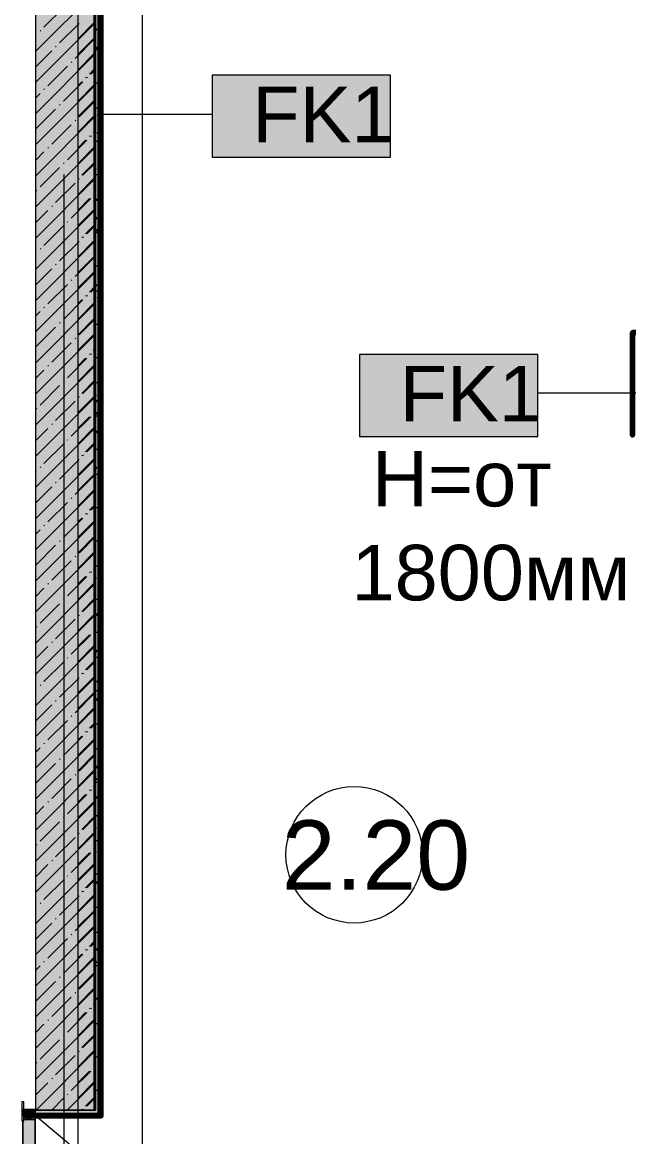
# Model space of a CAD drawing. Header units: millimetres. Extents: x -3817 to 677485, y -22715 to 103890.
# Drawn here: x 411985 to 414206, y 20311 to 24391 of the extents above; entities that cross this region are included whole.
import ezdxf

# ---------------------------------------------------------------- set-up
doc = ezdxf.new("R2010")
doc.units = ezdxf.units.MM
doc.layers.add('PDF _Геометрия', color=7, linetype='Continuous', true_color=0x1d1d1d)
doc.layers.add('PDF _Сплошная заливка', color=7, linetype='Continuous', true_color=0xffffff)
doc.layers.add('PDF _Текст', color=7, linetype='Continuous')
doc.styles.add('PDF GOST-Common', font='arial.ttf')

msp = doc.modelspace()

# ---------------------------------------------------------------- hatches: boundary and pattern name
at = {"layer": 'PDF _Сплошная заливка', "transparency": 33554559}
for color, points in [(256, [(412189.3, 20409), (412248.6, 20409), (412248.6, 29019), (412189.3, 29019), (412189.3, 20572.1)]), (256, [(412021.4, 20389), (412273.9, 20389), (412272.9, 20409), (412032.9, 20409), (412032.9, 20389.6), (411990.9, 20389)]), (256, [(412268.6, 20389), (412269.6, 20389), (412268.6, 20409), (412189.3, 20409), (412189.3, 20389)]), (5, [(412031.6, 19334.9), (412031.6, 20374.9), (411990.9, 20374.9), (411990.9, 20369), (411986.6, 20369), (411986.6, 19349), (411990.9, 19349), (411990.9, 19334.9), (412021.4, 19334.9)])]:
    msp.add_hatch(color=color, dxfattribs=at).paths.add_polyline_path(points)
h = msp.add_hatch(color=5, dxfattribs=at)
h.paths.add_polyline_path([(411990.9, 19294.9), (412031.6, 19294.9), (412031.6, 19308.3), (412017.9, 19308.3), (412017.9, 19298.3), (411997.9, 19298.3), (411997.9, 19308.3), (411990.9, 19308.3), (411990.9, 19298.3)], flags=0)
h.paths.add_polyline_path([(412021.4, 19330.6), (412031.6, 19330.6), (412031.6, 20388), (412017.9, 20388), (412017.9, 20378), (411997.9, 20378), (411997.9, 20388), (411990.9, 20388), (411990.9, 20369), (411986.6, 20369), (411986.6, 19349), (411990.9, 19349), (411990.9, 19330.6)], flags=0)

# ---------------------------------------------------------------- linework, layer by layer
at = {"layer": 'PDF _Геометрия', "color": 7, "lineweight": 9}
for points in [[(412189.3, 5220.1), (412189.3, 16959.9), (411889.3, 17109.9), (412489.3, 17409.9), (412189.3, 17559.9), (412189.3, 29299.8)], [(412423.6, 29299.8), (412423.6, 17099.8), (412723.6, 16949.8), (412123.6, 16649.8), (412423.6, 16499.8), (412423.6, 4299.8)], [(412269.6, 20409), (412268.6, 20409), (412268.6, 25328)], [(412273.9, 20409), (412272.9, 20409), (412272.9, 25328)], [(412269.1, 24055.1), (412680.1, 24055.1)], [(414605.2, 23033.1), (413873.6, 23033.1)], [(411990.9, 20374.9), (412031.6, 20374.9), (412031.6, 19334.9), (411990.9, 19334.9)], [(412031.6, 19334.9), (412031.6, 20374.9)]]:
    msp.add_lwpolyline(points, dxfattribs=at)
at = {"layer": 'PDF _Геометрия', "color": 9, "lineweight": 9, "true_color": 0xc0c0c0}
for points in [[(411483.6, 25119), (411483.6, 28819), (411482.9, 28819), (411482.9, 29019), (412423.6, 29019), (412252.9, 29019), (412032.9, 29019), (412032.9, 20409)], [(411990.9, 20389), (412272.9, 20389)], [(411997.9, 20389.6), (411997.9, 20378), (412017.9, 20378), (412017.9, 20389.6)], [(412189.3, 20389), (412268.6, 20389)]]:
    msp.add_lwpolyline(points, dxfattribs=at)
at = {"layer": 'PDF _Геометрия', "color": 7, "lineweight": 9}
for points in [[(412248.6, 20409), (412248.6, 25329), (412248.6, 25349), (416038.6, 25349), (412248.6, 25349), (412248.6, 25329)], [(412252.9, 20409), (412252.9, 25329), (412252.9, 25349), (412252.9, 25329)], [(413333.2, 24197), (412680.1, 24197), (412680.1, 23897), (413333.2, 23897)], [(413873.6, 23175), (413220.5, 23175), (413220.5, 22875), (413873.6, 22875)], [(411986.6, 20369), (411986.6, 19349)], [(411986.6, 20369), (411986.6, 19349)], [(412031.6, 20388), (412031.6, 19330.6)]]:
    msp.add_lwpolyline(points, close=True, dxfattribs=at)
at = {"layer": 'PDF _Геометрия', "color": 231, "lineweight": 9, "true_color": 0xff80c0}
for points in [[(412268.6, 25329), (412268.6, 25328), (412268.6, 20409)], [(412272.9, 25329), (412272.9, 25328), (412272.9, 20409)]]:
    msp.add_lwpolyline(points, dxfattribs=at)
at = {"layer": 'PDF _Геометрия', "color": 231, "lineweight": 70, "true_color": 0xff80c0}
for points in [[(412268.6, 20389), (412269.6, 20389), (412269.6, 20409), (412269.6, 25328), (416037.6, 25328), (416037.6, 24999), (416037.6, 24998), (416417.6, 24998), (416417.6, 23255.8), (416044.9, 23255.8), (414220.4, 23255.8), (414219.4, 23255.8), (414219.4, 22879.8), (414220.4, 22879.8), (414220.4, 23254.8), (416044.9, 23254.8), (416418.6, 23254.8)], [(412272.9, 20389), (412273.9, 20389), (412273.9, 20409), (412273.9, 25328), (412423.6, 25328)], [(411990.9, 20388), (412273.9, 20388), (412273.9, 20389), (411990.9, 20389)], [(412189.3, 20388), (412269.6, 20388), (412269.6, 20389), (412189.3, 20389)]]:
    msp.add_lwpolyline(points, dxfattribs=at)
at = {"layer": 'PDF _Геометрия', "lineweight": 9}
for points in [[(412032.9, 24284.1), (412252.9, 24504.1)], [(412064.3, 24372.4), (412135.5, 24443.7)], [(412032.9, 24170), (412252.9, 24390)], [(412050, 24358.2), (412052.4, 24360.6)], [(412121.3, 24315.4), (412192.6, 24386.7)], [(412189.3, 24330.7), (412248.6, 24390)], [(412032.9, 24341.1), (412035.7, 24343.9)], [(412178.3, 24258.4), (412249.6, 24329.7)], [(412189.3, 24273.7), (412245.3, 24329.7)], [(412032.9, 24227), (412092.8, 24286.9)], [(412032.9, 24056), (412252.9, 24276)], [(412107, 24301.2), (412109.4, 24303.5)], [(412189.3, 24216.6), (412248.6, 24276)], [(412164, 24244.1), (412166.4, 24246.5)], [(412078.5, 24158.6), (412149.8, 24229.9)], [(412231.1, 24201.4), (412248.6, 24218.9)], [(412235.3, 24201.4), (412252.9, 24218.9)], [(412032.9, 23941.9), (412252.9, 24161.9)], [(412135.5, 24101.6), (412206.8, 24172.9)], [(412189.3, 24159.6), (412202.6, 24172.9)], [(412189.3, 24102.6), (412248.6, 24161.9)], [(412216.8, 24187.1), (412219.2, 24189.5)], [(412221.1, 24187.1), (412223.4, 24189.5)], [(412032.9, 24113), (412050, 24130.1)], [(412064.3, 24144.4), (412066.6, 24146.7)], [(412035.7, 24001.8), (412107, 24073.1)], [(412121.3, 24087.3), (412123.6, 24089.7)], [(412189.3, 24045.6), (412248.6, 24104.9)], [(412192.6, 24044.6), (412252.9, 24104.9)], [(412032.9, 23827.9), (412252.9, 24047.9)], [(412178.3, 24030.3), (412180.7, 24032.7)], [(412189.3, 23988.5), (412248.6, 24047.9)], [(412092.8, 23944.8), (412164, 24016)], [(412245.3, 23987.5), (412248.6, 23990.8)], [(412249.6, 23987.5), (412252.9, 23990.8)], [(412149.8, 23887.7), (412221.1, 23959)], [(412189.3, 23931.5), (412216.8, 23959)], [(412231.1, 23973.3), (412233.4, 23975.6)], [(412235.3, 23973.3), (412237.7, 23975.6)], [(412032.9, 23713.8), (412252.9, 23933.8)], [(412032.9, 23884.9), (412064.3, 23916.3)], [(412078.5, 23930.5), (412080.9, 23932.9)], [(412189.3, 23874.5), (412248.6, 23933.8)], [(412135.5, 23873.5), (412137.9, 23875.9)], [(412202.6, 23830.7), (412248.6, 23876.8)], [(412206.8, 23830.7), (412252.9, 23876.8)], [(412050, 23787.9), (412121.3, 23859.2)], [(412032.9, 23599.8), (412252.9, 23819.8)], [(412107, 23730.9), (412178.3, 23802.2)], [(412189.3, 23760.4), (412248.6, 23819.8)], [(412192.6, 23816.5), (412194.9, 23818.8)], [(412035.7, 23773.7), (412038.1, 23776.1)], [(412164, 23673.9), (412235.3, 23745.2)], [(412189.3, 23703.4), (412231.1, 23745.2)], [(412245.3, 23759.4), (412247.7, 23761.8)], [(412249.6, 23759.4), (412252, 23761.8)], [(412032.9, 23485.7), (412252.9, 23705.7)], [(412032.9, 23656.8), (412078.5, 23702.4)], [(412092.8, 23716.7), (412095.1, 23719)], [(412189.3, 23646.4), (412248.6, 23705.7)], [(412149.8, 23659.6), (412152.2, 23662)], [(412064.3, 23574.1), (412135.5, 23645.4)], [(412216.8, 23616.9), (412248.6, 23648.7)], [(412221.1, 23616.9), (412252.9, 23648.7)], [(412032.9, 23371.7), (412252.9, 23591.7)], [(412121.3, 23517.1), (412192.6, 23588.4)], [(412189.3, 23532.3), (412248.6, 23591.7)], [(412202.6, 23602.6), (412204.9, 23605)], [(412206.8, 23602.6), (412209.2, 23605)], [(412032.9, 23542.7), (412035.7, 23545.6)], [(412050, 23559.8), (412052.4, 23562.2)], [(412107, 23502.8), (412109.4, 23505.2)], [(412178.3, 23460.1), (412249.6, 23531.3)], [(412189.3, 23475.3), (412245.3, 23531.3)], [(412032.9, 23428.7), (412092.8, 23488.6)], [(412032.9, 23257.6), (412252.9, 23477.6)], [(412189.3, 23418.3), (412248.6, 23477.6)], [(412078.5, 23360.3), (412149.8, 23431.5)], [(412164, 23445.8), (412166.4, 23448.2)], [(412231.1, 23403), (412248.6, 23420.6)], [(412235.3, 23403), (412252.9, 23420.6)], [(412216.8, 23388.8), (412219.2, 23391.1)], [(412221.1, 23388.8), (412223.4, 23391.1)], [(412032.9, 23143.6), (412252.9, 23363.6)], [(412064.3, 23346), (412066.6, 23348.4)], [(412135.5, 23303.2), (412206.8, 23374.5)], [(412189.3, 23361.3), (412202.6, 23374.5)], [(412189.3, 23304.2), (412248.6, 23363.6)], [(412032.9, 23314.6), (412050, 23331.8)], [(412189.3, 23247.2), (412248.6, 23306.5)], [(412192.6, 23246.2), (412252.9, 23306.5)], [(412035.7, 23203.4), (412107, 23274.7)], [(412121.3, 23289), (412123.6, 23291.4)], [(412032.9, 23029.5), (412252.9, 23249.5)], [(412092.8, 23146.4), (412164, 23217.7)], [(412178.3, 23232), (412180.7, 23234.3)], [(412189.3, 23190.2), (412248.6, 23249.5)], [(412231.1, 23174.9), (412233.4, 23177.3)], [(412235.3, 23174.9), (412237.7, 23177.3)], [(412245.3, 23189.2), (412248.6, 23192.5)], [(412249.6, 23189.2), (412252.9, 23192.5)], [(412032.9, 22915.5), (412252.9, 23135.5)], [(412078.5, 23132.2), (412080.9, 23134.5)], [(412149.8, 23089.4), (412221.1, 23160.7)], [(412189.3, 23133.2), (412216.8, 23160.7)], [(412189.3, 23076.1), (412248.6, 23135.5)], [(412032.9, 23086.5), (412064.3, 23117.9)], [(412050, 22989.6), (412121.3, 23060.9)], [(412135.5, 23075.1), (412137.9, 23077.5)], [(412202.6, 23032.4), (412248.6, 23078.4)], [(412206.8, 23032.4), (412252.9, 23078.4)], [(412032.9, 22801.4), (412252.9, 23021.4)], [(412189.3, 22962.1), (412248.6, 23021.4)], [(412192.6, 23018.1), (412194.9, 23020.5)], [(412035.7, 22975.3), (412038.1, 22977.7)], [(412107, 22932.6), (412178.3, 23003.9)], [(412164, 22875.6), (412235.3, 22946.8)], [(412189.3, 22905.1), (412231.1, 22946.8)], [(412245.3, 22961.1), (412247.7, 22963.5)], [(412249.6, 22961.1), (412252, 22963.5)], [(412032.9, 22687.4), (412252.9, 22907.4)], [(412032.9, 22858.4), (412078.5, 22904.1)], [(412092.8, 22918.3), (412095.1, 22920.7)], [(412189.3, 22848), (412248.6, 22907.4)], [(412064.3, 22775.8), (412135.5, 22847)], [(412149.8, 22861.3), (412152.2, 22863.7)], [(412216.8, 22818.5), (412248.6, 22850.3)], [(412221.1, 22818.5), (412252.9, 22850.3)], [(412202.6, 22804.3), (412204.9, 22806.6)], [(412206.8, 22804.3), (412209.2, 22806.6)], [(412032.9, 22573.3), (412252.9, 22793.3)], [(412050, 22761.5), (412052.4, 22763.9)], [(412121.3, 22718.7), (412192.6, 22790)], [(412189.3, 22734), (412248.6, 22793.3)], [(412032.9, 22744.4), (412035.7, 22747.2)], [(412178.3, 22661.7), (412249.6, 22733)], [(412189.3, 22677), (412245.3, 22733)], [(412032.9, 22630.3), (412092.8, 22690.2)], [(412107, 22704.5), (412109.4, 22706.9)], [(412032.9, 22459.3), (412252.9, 22679.3)], [(412164, 22647.5), (412166.4, 22649.8)], [(412189.3, 22619.9), (412248.6, 22679.3)], [(412078.5, 22561.9), (412149.8, 22633.2)], [(412231.1, 22604.7), (412248.6, 22622.2)], [(412235.3, 22604.7), (412252.9, 22622.2)], [(412032.9, 22345.2), (412252.9, 22565.2)], [(412135.5, 22504.9), (412206.8, 22576.2)], [(412189.3, 22562.9), (412202.6, 22576.2)], [(412189.3, 22505.9), (412248.6, 22565.2)], [(412216.8, 22590.4), (412219.2, 22592.8)], [(412221.1, 22590.4), (412223.4, 22592.8)], [(412032.9, 22516.3), (412050, 22533.4)], [(412064.3, 22547.7), (412066.6, 22550)], [(412121.3, 22490.6), (412123.6, 22493)], [(412189.3, 22448.9), (412248.6, 22508.2)], [(412192.6, 22447.9), (412252.9, 22508.2)], [(412032.9, 22231.2), (412252.9, 22451.2)], [(412035.7, 22405.1), (412107, 22476.4)], [(412189.3, 22391.8), (412248.6, 22451.2)], [(412092.8, 22348.1), (412164, 22419.4)], [(412178.3, 22433.6), (412180.7, 22436)], [(412149.8, 22291.1), (412221.1, 22362.3)], [(412189.3, 22334.8), (412216.8, 22362.3)], [(412231.1, 22376.6), (412233.4, 22379)], [(412235.3, 22376.6), (412237.7, 22379)], [(412245.3, 22390.8), (412248.6, 22394.2)], [(412249.6, 22390.8), (412252.9, 22394.2)], [(412032.9, 22117.1), (412252.9, 22337.1)], [(412032.9, 22288.2), (412064.3, 22319.6)], [(412078.5, 22333.8), (412080.9, 22336.2)], [(412189.3, 22277.8), (412248.6, 22337.1)], [(412135.5, 22276.8), (412137.9, 22279.2)], [(412202.6, 22234), (412248.6, 22280.1)], [(412206.8, 22234), (412252.9, 22280.1)], [(412050, 22191.3), (412121.3, 22262.5)], [(412032.9, 22003.1), (412252.9, 22223.1)], [(412107, 22134.2), (412178.3, 22205.5)], [(412189.3, 22163.7), (412248.6, 22223.1)], [(412192.6, 22219.8), (412194.9, 22222.1)], [(412035.7, 22177), (412038.1, 22179.4)], [(412245.3, 22162.7), (412247.7, 22165.1)], [(412249.6, 22162.7), (412252, 22165.1)], [(412092.8, 22120), (412095.1, 22122.3)], [(412164, 22077.2), (412235.3, 22148.5)], [(412189.3, 22106.7), (412231.1, 22148.5)], [(412032.9, 21889), (412252.9, 22109)], [(412032.9, 22060.1), (412078.5, 22105.7)], [(412189.3, 22049.7), (412248.6, 22109)], [(412064.3, 21977.4), (412135.5, 22048.7)], [(412149.8, 22063), (412152.2, 22065.3)], [(412216.8, 22020.2), (412248.6, 22052)], [(412221.1, 22020.2), (412252.9, 22052)], [(412032.9, 21775), (412252.9, 21995)], [(412121.3, 21920.4), (412192.6, 21991.7)], [(412189.3, 21935.6), (412248.6, 21995)], [(412202.6, 22005.9), (412204.9, 22008.3)], [(412206.8, 22005.9), (412209.2, 22008.3)], [(412032.9, 21946.1), (412035.7, 21948.9)], [(412050, 21963.2), (412052.4, 21965.5)], [(412107, 21906.1), (412109.4, 21908.5)], [(412178.3, 21863.4), (412249.6, 21934.6)], [(412189.3, 21878.6), (412245.3, 21934.6)], [(412032.9, 21832), (412092.8, 21891.9)], [(412032.9, 21660.9), (412252.9, 21880.9)], [(412189.3, 21821.6), (412248.6, 21880.9)], [(412078.5, 21763.6), (412149.8, 21834.9)], [(412164, 21849.1), (412166.4, 21851.5)], [(412216.8, 21792.1), (412219.2, 21794.5)], [(412221.1, 21792.1), (412223.4, 21794.5)], [(412231.1, 21806.3), (412248.6, 21823.9)], [(412235.3, 21806.3), (412252.9, 21823.9)], [(412032.9, 21546.9), (412252.9, 21766.9)], [(412064.3, 21749.3), (412066.6, 21751.7)], [(412135.5, 21706.5), (412206.8, 21777.8)], [(412189.3, 21764.6), (412202.6, 21777.8)], [(412189.3, 21707.5), (412248.6, 21766.9)], [(412032.9, 21718), (412050, 21735.1)], [(412189.3, 21650.5), (412248.6, 21709.9)], [(412192.6, 21649.5), (412252.9, 21709.9)], [(412035.7, 21606.8), (412107, 21678)], [(412121.3, 21692.3), (412123.6, 21694.7)], [(412032.9, 21432.8), (412252.9, 21652.8)], [(412178.3, 21635.3), (412180.7, 21637.6)], [(412189.3, 21593.5), (412248.6, 21652.8)], [(412092.8, 21549.7), (412164, 21621)], [(412245.3, 21592.5), (412248.6, 21595.8)], [(412249.6, 21592.5), (412252.9, 21595.8)], [(412149.8, 21492.7), (412221.1, 21564)], [(412189.3, 21536.5), (412216.8, 21564)], [(412231.1, 21578.2), (412233.4, 21580.6)], [(412235.3, 21578.2), (412237.7, 21580.6)], [(412032.9, 21318.8), (412252.9, 21538.8)], [(412032.9, 21489.9), (412064.3, 21521.2)], [(412078.5, 21535.5), (412080.9, 21537.8)], [(412189.3, 21479.5), (412248.6, 21538.8)], [(412050, 21392.9), (412121.3, 21464.2)], [(412135.5, 21478.5), (412137.9, 21480.8)], [(412202.6, 21435.7), (412248.6, 21481.8)], [(412206.8, 21435.7), (412252.9, 21481.8)], [(412032.9, 21204.7), (412252.9, 21424.7)], [(412189.3, 21365.4), (412248.6, 21424.7)], [(412192.6, 21421.4), (412194.9, 21423.8)], [(412035.7, 21378.7), (412038.1, 21381)], [(412107, 21335.9), (412178.3, 21407.2)], [(412164, 21278.9), (412235.3, 21350.1)], [(412189.3, 21308.4), (412231.1, 21350.1)], [(412245.3, 21364.4), (412247.7, 21366.8)], [(412249.6, 21364.4), (412252, 21366.8)], [(412032.9, 21090.7), (412252.9, 21310.7)], [(412032.9, 21261.8), (412078.5, 21307.4)], [(412092.8, 21321.6), (412095.1, 21324)], [(412189.3, 21251.4), (412248.6, 21310.7)], [(412149.8, 21264.6), (412152.2, 21267)], [(412064.3, 21179.1), (412135.5, 21250.4)], [(412216.8, 21221.8), (412248.6, 21253.7)], [(412221.1, 21221.8), (412252.9, 21253.7)], [(412032.9, 20976.6), (412252.9, 21196.6)], [(412121.3, 21122), (412192.6, 21193.3)], [(412189.3, 21137.3), (412248.6, 21196.6)], [(412202.6, 21207.6), (412204.9, 21210)], [(412206.8, 21207.6), (412209.2, 21210)], [(412032.9, 21147.7), (412035.7, 21150.6)], [(412050, 21164.8), (412052.4, 21167.2)], [(412178.3, 21065), (412249.6, 21136.3)], [(412189.3, 21080.3), (412245.3, 21136.3)], [(412032.9, 21033.7), (412092.8, 21093.5)], [(412107, 21107.8), (412109.4, 21110.2)], [(412032.9, 20862.6), (412252.9, 21082.6)], [(412164, 21050.8), (412166.4, 21053.1)], [(412189.3, 21023.3), (412248.6, 21082.6)], [(412078.5, 20965.2), (412149.8, 21036.5)], [(412231.1, 21008), (412248.6, 21025.6)], [(412235.3, 21008), (412252.9, 21025.6)], [(412135.5, 20908.2), (412206.8, 20979.5)], [(412189.3, 20966.2), (412202.6, 20979.5)], [(412216.8, 20993.7), (412219.2, 20996.1)], [(412221.1, 20993.7), (412223.4, 20996.1)], [(412032.9, 20748.5), (412252.9, 20968.5)], [(412032.9, 20919.6), (412050, 20936.7)], [(412064.3, 20951), (412066.6, 20953.3)], [(412189.3, 20909.2), (412248.6, 20968.5)], [(412121.3, 20893.9), (412123.6, 20896.3)], [(412189.3, 20852.2), (412248.6, 20911.5)], [(412192.6, 20851.2), (412252.9, 20911.5)], [(412032.9, 20634.5), (412252.9, 20854.5)], [(412035.7, 20808.4), (412107, 20879.7)], [(412189.3, 20795.2), (412248.6, 20854.5)], [(412092.8, 20751.4), (412164, 20822.7)], [(412178.3, 20836.9), (412180.7, 20839.3)], [(412149.8, 20694.4), (412221.1, 20765.6)], [(412189.3, 20738.1), (412216.8, 20765.6)], [(412231.1, 20779.9), (412233.4, 20782.3)], [(412235.3, 20779.9), (412237.7, 20782.3)], [(412245.3, 20794.2), (412248.6, 20797.5)], [(412249.6, 20794.2), (412252.9, 20797.5)], [(412032.9, 20520.4), (412252.9, 20740.4)], [(412078.5, 20737.1), (412080.9, 20739.5)], [(412189.3, 20681.1), (412248.6, 20740.4)], [(412032.9, 20691.5), (412064.3, 20722.9)], [(412202.6, 20637.3), (412248.6, 20683.4)], [(412206.8, 20637.3), (412252.9, 20683.4)], [(412050, 20594.6), (412121.3, 20665.8)], [(412135.5, 20680.1), (412137.9, 20682.5)], [(412035.5, 20409), (412252.9, 20626.4)], [(412107, 20537.5), (412178.3, 20608.8)], [(412189.3, 20567.1), (412248.6, 20626.4)], [(412192.6, 20623.1), (412194.9, 20625.5)], [(412035.7, 20580.3), (412038.1, 20582.7)], [(412245.3, 20566.1), (412247.7, 20568.4)], [(412249.6, 20566.1), (412252, 20568.4)], [(412092.8, 20523.3), (412095.1, 20525.7)], [(412164, 20480.5), (412235.3, 20551.8)], [(412189.3, 20510), (412231.1, 20551.8)], [(412032.9, 20463.4), (412078.5, 20509)], [(412149.6, 20409), (412252.9, 20512.3)], [(412189.3, 20453), (412248.6, 20512.3)], [(412092.5, 20409), (412135.5, 20452)], [(412149.8, 20466.3), (412152.2, 20468.6)], [(412216.8, 20423.5), (412248.6, 20455.3)], [(412221.1, 20423.5), (412252.9, 20455.3)], [(412202.6, 20409.2), (412204.9, 20411.6)], [(412206.8, 20409.2), (412209.2, 20411.6)]]:
    msp.add_lwpolyline(points, dxfattribs=at)
at = {"layer": 'PDF _Геометрия', "color": 253, "lineweight": 9, "true_color": 0x9b9b9b}
for points in [[(412254.3, 24361), (412249.3, 24369.7)], [(412258.6, 24361), (412253.6, 24369.7)], [(412268.6, 24372.5), (412263.7, 24363.9)], [(412272.9, 24372.5), (412267.9, 24363.9)], [(412258.4, 24292.9), (412253.4, 24301.6)], [(412256.9, 24291.3), (412266.9, 24291.3)], [(412262.7, 24292.9), (412257.6, 24301.6)], [(412264.6, 24304.5), (412259.6, 24295.8)], [(412261.1, 24291.3), (412271.2, 24291.3)], [(412268.9, 24304.5), (412263.8, 24295.8)], [(412256.9, 24169.4), (412266.9, 24169.4)], [(412261.1, 24169.4), (412271.2, 24169.4)], [(412256.9, 24078), (412266.9, 24078)], [(412261.1, 24078), (412271.2, 24078)], [(412263.5, 24058.8), (412258.5, 24050.1)], [(412267.8, 24058.8), (412262.7, 24050.1)], [(412263.6, 23979.2), (412258.6, 23987.9)], [(412267.8, 23979.2), (412262.8, 23987.9)], [(412256.9, 23956), (412266.9, 23956)], [(412261.1, 23956), (412271.2, 23956)], [(412251.3, 23854.7), (412248.6, 23850.1)], [(412255.5, 23854.7), (412252.9, 23850.1)], [(412256.9, 23834.1), (412266.9, 23834.1)], [(412261.1, 23834.1), (412271.2, 23834.1)], [(412268.6, 23848.5), (412266.7, 23851.8)], [(412272.9, 23848.5), (412271, 23851.8)], [(412249.5, 23759.8), (412248.6, 23761.2)], [(412253.7, 23759.8), (412252.9, 23761.2)], [(412258.3, 23745), (412253.3, 23736.3)], [(412262.6, 23745), (412257.6, 23736.3)], [(412256.9, 23742.7), (412266.9, 23742.7)], [(412261.1, 23742.7), (412271.2, 23742.7)], [(412254.3, 23677), (412249.2, 23668.3)], [(412258.5, 23677), (412253.5, 23668.3)], [(412257.6, 23623.8), (412252.6, 23632.5)], [(412261.9, 23623.8), (412256.8, 23632.5)], [(412256.9, 23620.8), (412266.9, 23620.8)], [(412265.4, 23635.4), (412260.4, 23626.7)], [(412261.1, 23620.8), (412271.2, 23620.8)], [(412269.7, 23635.4), (412264.6, 23626.7)], [(412256.9, 23498.8), (412266.9, 23498.8)], [(412261.1, 23498.8), (412271.2, 23498.8)], [(412253.2, 23431.3), (412248.6, 23423.4)], [(412257.4, 23431.3), (412252.9, 23423.4)], [(412256.9, 23407.4), (412266.9, 23407.4)], [(412264.3, 23389.6), (412259.3, 23380.9)], [(412261.1, 23407.4), (412271.2, 23407.4)], [(412268.6, 23389.6), (412263.5, 23380.9)], [(412256.9, 23285.5), (412266.9, 23285.5)], [(412261.1, 23285.5), (412271.2, 23285.5)], [(412266.9, 23242), (412261.9, 23250.7)], [(412271.1, 23242), (412266.1, 23250.7)], [(412268.6, 23178), (412265.9, 23182.6)], [(412272.9, 23178), (412270.2, 23182.6)], [(412256.9, 23163.6), (412266.9, 23163.6)], [(412261.1, 23163.6), (412271.2, 23163.6)], [(412256.9, 23072.1), (412266.9, 23072.1)], [(412263.9, 23064.3), (412258.9, 23073)], [(412261.1, 23072.1), (412271.2, 23072.1)], [(412268.1, 23064.3), (412263.1, 23073)], [(412252.7, 23022.6), (412248.6, 23029.7)], [(412257, 23022.6), (412252.9, 23029.7)], [(412255.1, 23007.8), (412250, 22999.1)], [(412259.3, 23007.8), (412254.3, 22999.1)], [(412256.8, 22954.6), (412251.8, 22963.3)], [(412261.1, 22954.6), (412256, 22963.3)], [(412256.9, 22950.2), (412266.9, 22950.2)], [(412261.1, 22950.2), (412271.2, 22950.2)], [(412260.9, 22886.6), (412255.9, 22895.3)], [(412265.2, 22886.6), (412260.1, 22895.3)], [(412249.7, 22844.9), (412248.6, 22846.8)], [(412254, 22844.9), (412252.9, 22846.8)], [(412256.9, 22828.3), (412266.9, 22828.3)], [(412261.1, 22828.3), (412271.2, 22828.3)], [(412254, 22762.1), (412248.9, 22753.4)], [(412258.2, 22762.1), (412253.2, 22753.4)], [(412256.9, 22736.8), (412266.9, 22736.8)], [(412261.1, 22736.8), (412271.2, 22736.8)], [(412265.1, 22720.5), (412260.1, 22711.7)], [(412269.4, 22720.5), (412264.3, 22711.7)], [(412256.9, 22614.9), (412266.9, 22614.9)], [(412261.1, 22614.9), (412271.2, 22614.9)], [(412268.6, 22604.6), (412267.2, 22602.1)], [(412272.9, 22604.6), (412271.4, 22602.1)], [(412266.1, 22572.8), (412261.1, 22581.5)], [(412270.3, 22572.8), (412265.3, 22581.5)], [(412268.1, 22542.8), (412263.1, 22534)], [(412272.4, 22542.8), (412267.3, 22534)], [(412256.9, 22493), (412266.9, 22493)], [(412261.1, 22493), (412271.2, 22493)], [(412256.9, 22401.6), (412266.9, 22401.6)], [(412261.1, 22401.6), (412271.2, 22401.6)], [(412251.9, 22353.4), (412248.6, 22359.2)], [(412256.2, 22353.4), (412252.9, 22359.2)], [(412256.9, 22279.6), (412266.9, 22279.6)], [(412261.1, 22279.6), (412271.2, 22279.6)], [(412267, 22297), (412262, 22288.3)], [(412271.3, 22297), (412266.2, 22288.3)], [(412260.1, 22217.4), (412255.1, 22226.1)], [(412264.4, 22217.4), (412259.3, 22226.1)], [(412256.9, 22157.7), (412266.9, 22157.7)], [(412261.1, 22157.7), (412271.2, 22157.7)], [(412254.8, 22092.9), (412249.7, 22084.2)], [(412259, 22092.9), (412254, 22084.2)], [(412256.9, 22066.3), (412266.9, 22066.3)], [(412261.1, 22066.3), (412271.2, 22066.3)], [(412261.8, 21983.3), (412256.8, 21974.5)], [(412266.1, 21983.3), (412261.1, 21974.5)], [(412257.8, 21915.2), (412252.7, 21906.5)], [(412256.9, 21944.4), (412266.9, 21944.4)], [(412262, 21915.2), (412257, 21906.5)], [(412261.1, 21944.4), (412271.2, 21944.4)], [(412268.6, 21873.1), (412263.9, 21864.9)], [(412272.9, 21873.1), (412268.1, 21864.9)], [(412268.6, 21836.8), (412264.3, 21844.3)], [(412272.9, 21836.8), (412268.6, 21844.3)], [(412256.9, 21822.4), (412266.9, 21822.4)], [(412261.1, 21822.4), (412271.2, 21822.4)], [(412268.6, 21775.9), (412268.4, 21776.3)], [(412272.9, 21775.9), (412272.7, 21776.3)], [(412256.9, 21731), (412266.9, 21731)], [(412261.1, 21731), (412271.2, 21731)], [(412256.7, 21669.5), (412251.6, 21660.8)], [(412260.9, 21669.5), (412255.9, 21660.8)], [(412266.4, 21657.9), (412261.3, 21666.6)], [(412270.6, 21657.9), (412265.6, 21666.6)], [(412255.2, 21616.2), (412250.2, 21625)], [(412259.5, 21616.2), (412254.4, 21625)], [(412267.8, 21627.8), (412262.8, 21619.1)], [(412272.1, 21627.8), (412267, 21619.1)], [(412256.9, 21609.1), (412266.9, 21609.1)], [(412261.1, 21609.1), (412271.2, 21609.1)], [(412259.3, 21548.2), (412254.3, 21556.9)], [(412263.6, 21548.2), (412258.5, 21556.9)], [(412256.9, 21487.2), (412266.9, 21487.2)], [(412263.4, 21480.2), (412258.4, 21488.9)], [(412261.1, 21487.2), (412271.2, 21487.2)], [(412267.6, 21480.2), (412262.6, 21488.9)], [(412252.2, 21438.5), (412248.6, 21444.8)], [(412256.5, 21438.5), (412252.9, 21444.8)], [(412256.9, 21395.7), (412266.9, 21395.7)], [(412261.1, 21395.7), (412271.2, 21395.7)], [(412251.5, 21355.7), (412248.6, 21350.8)], [(412255.7, 21355.7), (412252.9, 21350.8)], [(412249.2, 21260.8), (412248.6, 21261.9)], [(412253.5, 21260.8), (412252.9, 21261.9)], [(412256.9, 21273.8), (412266.9, 21273.8)], [(412261.1, 21273.8), (412271.2, 21273.8)], [(412258.6, 21246), (412253.5, 21237.3)], [(412262.8, 21246), (412257.8, 21237.3)], [(412268.6, 21166.4), (412263.5, 21175.1)], [(412272.8, 21166.4), (412267.8, 21175.1)], [(412256.9, 21151.9), (412266.9, 21151.9)], [(412261.1, 21151.9), (412271.2, 21151.9)], [(412256.9, 21060.4), (412266.9, 21060.4)], [(412261.1, 21060.4), (412271.2, 21060.4)], [(412257.5, 21000.3), (412252.4, 20991.6)], [(412261.7, 21000.3), (412256.7, 20991.6)], [(412254.4, 20947.1), (412249.4, 20955.8)], [(412258.7, 20947.1), (412253.6, 20955.8)], [(412256.9, 20938.5), (412266.9, 20938.5)], [(412261.1, 20938.5), (412271.2, 20938.5)], [(412268.6, 20958.7), (412263.6, 20950)], [(412272.9, 20958.7), (412267.8, 20950)], [(412256.9, 20816.6), (412266.9, 20816.6)], [(412262.6, 20811), (412257.6, 20819.7)], [(412261.1, 20816.6), (412271.2, 20816.6)], [(412266.8, 20811), (412261.8, 20819.7)], [(412268.6, 20775.8), (412266.6, 20772.3)], [(412272.9, 20775.8), (412270.8, 20772.3)], [(412256.9, 20725.2), (412266.9, 20725.2)], [(412261.1, 20725.2), (412271.2, 20725.2)], [(412256.9, 20603.2), (412266.9, 20603.2)], [(412261.1, 20603.2), (412271.2, 20603.2)], [(412268.6, 20532), (412265.5, 20526.5)], [(412272.9, 20532), (412269.7, 20526.5)], [(412256.9, 20481.3), (412266.9, 20481.3)], [(412261.1, 20481.3), (412271.2, 20481.3)], [(412087.2, 20390.6), (412082.2, 20399.3)], [(412232.8, 20409), (412230.9, 20405.7)], [(412237.1, 20409), (412235.2, 20405.7)], [(412268.6, 20434.8), (412266.8, 20437.9)], [(412272.9, 20434.8), (412271.1, 20437.9)], [(412078.2, 20389.9), (412088.3, 20389.9)], [(412088.9, 20396.2), (412084.8, 20389)], [(412193.7, 20389), (412191.9, 20392.2)], [(412256.9, 20389.9), (412266.9, 20389.9)], [(412261.1, 20389.9), (412271.2, 20389.9)]]:
    msp.add_lwpolyline(points, dxfattribs=at)
at = {"layer": 'PDF _Геометрия', "color": 253, "lineweight": 9, "true_color": 0xaaaaaa}
msp.add_lwpolyline([(412138.6, 19448.6), (412138.6, 21334.1), (412138.6, 23834.1)], dxfattribs=at)
at = {"layer": 'PDF _Геометрия', "color": 253, "lineweight": 13, "true_color": 0xaaaaaa}
msp.add_lwpolyline([(411990.9, 20410.6), (411990.9, 20439), (411982.9, 20439), (411982.9, 20369), (411990.9, 20369), (411990.9, 20389.6)], dxfattribs=at)
at = {"layer": 'PDF _Геометрия', "color": 8, "lineweight": 9, "true_color": 0x808080}
msp.add_lwpolyline([(411982.9, 20389.6), (412032.9, 20389.6), (412032.9, 20410.6), (411982.9, 20410.6)], close=True, dxfattribs=at)
at = {"layer": 'PDF _Геометрия', "color": 9, "lineweight": 9, "true_color": 0xc0c0c0}
for points in [[(412032.9, 20409), (412252.9, 20409)], [(412189.3, 20409), (412248.6, 20409)]]:
    msp.add_lwpolyline(points, close=True, dxfattribs=at)
at = {"layer": 'PDF _Геометрия', "color": 250, "lineweight": 9, "true_color": 0x3c3c3c}
msp.add_lwpolyline([(412019.1, 19352.4), (412531.4, 19969), (412756.6, 19969), (412531.4, 19969), (412040.2, 20381.9)], dxfattribs=at)
at = {"layer": 'PDF _Геометрия', "color": 7, "lineweight": 9}
msp.add_circle((413200.6, 21343.5), 250, dxfattribs=at)
msp.add_circle((413200.6, 21343.5), 250, dxfattribs=at)
at = {"layer": 'PDF _Сплошная заливка', "lineweight": 35, "transparency": 33554559}
for points in [[(412252.9, 20409), (412252.9, 29019), (412032.9, 20409), (412032.9, 29019)], [(412268.6, 20409), (412268.6, 25349), (412248.6, 20409), (412248.6, 25349)], [(412272.9, 20409), (412272.9, 25349), (412252.9, 20409), (412252.9, 25349)]]:
    msp.add_solid(points, dxfattribs=at)
at = {"layer": 'PDF _Сплошная заливка', "lineweight": 9, "transparency": 33554559}
for points in [[(413333.2, 24197), (412680.1, 24197), (413333.2, 23897), (412680.1, 23897)], [(413873.6, 23175), (413220.5, 23175), (413873.6, 22875), (413220.5, 22875)]]:
    msp.add_solid(points, dxfattribs=at)
at = {"layer": 'PDF _Сплошная заливка', "color": 1, "lineweight": 35, "transparency": 33554559}
msp.add_solid([(411982.9, 20389.6), (412032.9, 20389.6), (411982.9, 20410.6), (412032.9, 20410.6)], dxfattribs=at)
at = {"layer": 'PDF _Сплошная заливка', "color": 254, "lineweight": 35, "true_color": 0xffb9dc, "transparency": 33554559}
msp.add_solid([(412269.6, 20388), (412269.6, 20389), (412189.3, 20388)], dxfattribs=at)

# ---------------------------------------------------------------- texts
at = {"layer": 'PDF _Текст', "char_height": 203.2, "attachment_point": 4, "style": 'PDF GOST-Common'}
for insert in [(412827.2, 24053.6), (413367.6, 23031.6)]:
    msp.add_mtext('FK1', dxfattribs=dict(at, insert=insert))
at = {"layer": 'PDF _Текст', "color": 250, "true_color": 0x3c3c3c, "attachment_point": 4, "style": 'PDF GOST-Common'}
for s, insert, char_height in [('Н=от', (413265.5, 22718.8), 203.2), ('1800мм', (413190.8, 22374.9), 203.2), ('2.20', (412934.9, 21340.7), 254)]:
    msp.add_mtext(s, dxfattribs=dict(at, insert=insert, char_height=char_height))

doc.saveas('drawing.dxf')
